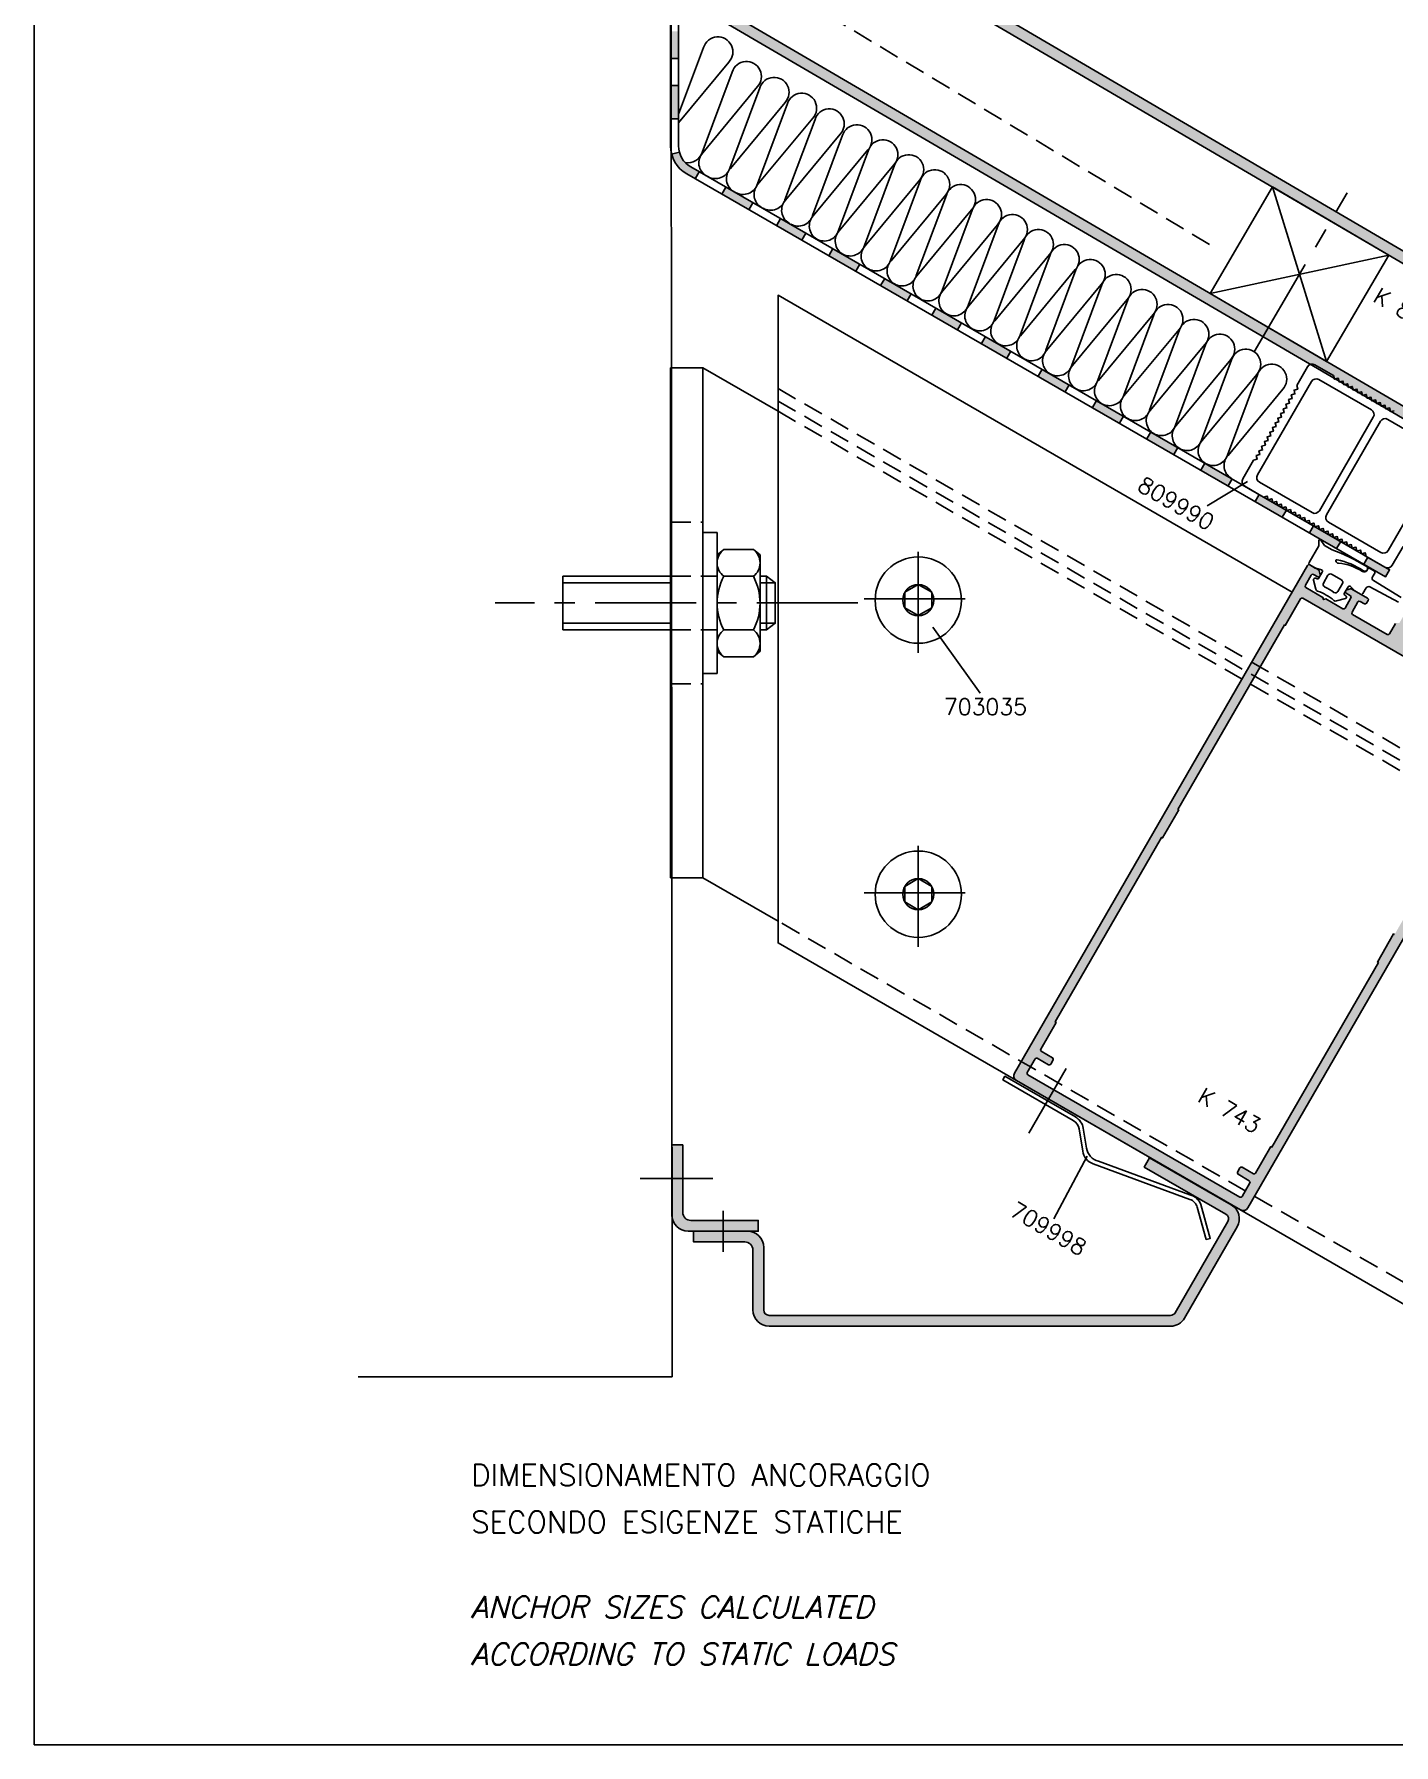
# Model space of a CAD drawing. Extents: x 0 to 4131, y -1600 to 527.
# Drawn here: x 230 to 356, y -1600 to -1441.4 of the extents above; entities that cross this region are included whole.
import ezdxf
from ezdxf.enums import TextEntityAlignment as Align

# ---------------------------------------------------------------- set-up
doc = ezdxf.new("R2010")
doc.units = 0
doc.header["$LTSCALE"] = 7.5
doc.header["$MEASUREMENT"] = 0
doc.linetypes.add('CENTER', pattern=[2, 1.25, -0.25, 0.25, -0.25])
doc.linetypes.add('HIDDEN', pattern=[0.375, 0.25, -0.125])
for name, color, linetype in [('ASSI', 1, 'CENTER'), ('FILL', 8, 'CONTINUOUS'), ('FINE', 7, 'CONTINUOUS'), ('GOMMA', 3, 'CONTINUOUS'), ('GROSSA', 4, 'CONTINUOUS'), ('MARCHIO', 7, 'CONTINUOUS'), ('MURO', 5, 'CONTINUOUS'), ('NASCOSTA', 7, 'HIDDEN'), ('QUOTE', 254, 'CONTINUOUS'), ('TESTO', 2, 'CONTINUOUS'), ('TRATTEGGI', 140, 'CONTINUOUS'), ('VITERIA', 40, 'CONTINUOUS')]:
    doc.layers.add(name, color=color, linetype=linetype)
doc.styles.add('INGLESE', font='ROMANS.SHX', dxfattribs={"oblique": 15, "height": 2})
doc.styles.get("Standard").update_dxf_attribs({"font": 'romans.shx'})

msp = doc.modelspace()

# ---------------------------------------------------------------- hatches: boundary and pattern name
at = {"layer": 'FILL'}
h = msp.add_hatch(color=256, dxfattribs=at)
h.dxf.hatch_style = 1
edge = h.paths.add_edge_path()
edge.add_arc((382.6025, -1478.8707), 2, 360, 420)
edge.add_line((383.6025, -1477.1387), (301.4682, -1429.0643))
edge.add_arc((302.4682, -1427.3323), 2, 180, 240, ccw=False)
edge.add_line((300.4682, -1427.3323), (300.4682, -1350.0596))
edge.add_arc((301.2182, -1350.0596), 0.75, 63.675469, 180, ccw=False)
edge.add_line((301.5508, -1349.3874), (310.2062, -1353.6698))
edge.add_line((310.2062, -1353.6698), (310.6497, -1352.7735))
edge.add_line((310.6497, -1352.7735), (301.6334, -1348.3126))
edge.add_arc((300.9682, -1349.657), 1.5, 63.675469, 180)
edge.add_line((299.4682, -1349.657), (299.4682, -1427.3323))
edge.add_arc((302.4682, -1427.3323), 3, 180, 240)
edge.add_line((300.9682, -1429.9303), (383.1025, -1478.0047))
edge.add_arc((382.6025, -1478.8707), 1, 0, 60, ccw=False)
edge.add_line((383.6025, -1478.8707), (383.6025, -1485.8707))
edge.add_line((383.6025, -1485.8707), (384.6025, -1485.8707))
edge.add_line((384.6025, -1485.8707), (384.6025, -1478.8707))
h = msp.add_hatch(color=256, dxfattribs=at)
h.dxf.hatch_style = 1
edge = h.paths.add_edge_path()
edge.add_line((289.7455, -1436.5336), (289.7455, -1401.6122))
edge.add_line((289.7455, -1401.6122), (290.7455, -1401.6122))
edge.add_line((290.7455, -1401.6122), (290.7455, -1436.5336))
edge.add_arc((291.9955, -1436.5336), 1.25, 180, 240)
edge.add_line((291.3705, -1437.6162), (362.3267, -1479.067))
edge.add_line((362.3267, -1479.067), (361.8267, -1479.933))
edge.add_line((361.8267, -1479.933), (290.8705, -1438.4822))
edge.add_arc((291.9955, -1436.5336), 2.25, 180, 240, ccw=False)
h = msp.add_hatch(color=256, dxfattribs=at)
h.dxf.hatch_style = 1
h.paths.add_polyline_path([(368.195, -1504.2672), (368.745, -1503.3145, 0.41421356), (368.69, -1503.1096), (368.3003, -1502.8846, -0.45178835), (368.2559, -1502.6639, -0.23202478), (368.3554, -1502.577), (368.7135, -1502.4811, -0.19891237), (368.8273, -1502.4961), (369.6396, -1502.965, -0.41421356), (369.6945, -1503.1699), (342.5195, -1550.2384, -0.41421356), (341.8365, -1550.4214), (321.0518, -1538.4214, -0.41421356), (320.8688, -1537.7384), (348.0438, -1490.6699, -0.41421356), (348.2487, -1490.615), (349.061, -1491.084, -0.19891237), (349.1308, -1491.175), (349.2268, -1491.5331, -0.23202478), (349.2013, -1491.6627, -0.45178835), (348.988, -1491.7346), (348.5983, -1491.5096, 0.41421356), (348.3934, -1491.5645), (347.8434, -1492.5172, 0.41421356), (347.8983, -1492.7221), (349.4794, -1493.635), (349.5337, -1493.8395), (349.7379, -1493.7842), (351.3191, -1494.6971, 0.41421356), (351.524, -1494.6422), (352.074, -1493.6895, 0.41421356), (352.0191, -1493.4846), (351.6293, -1493.2596, -0.45178835), (351.5849, -1493.0389, -0.23202478), (351.6845, -1492.952), (352.0425, -1492.8561, -0.19891237), (352.1564, -1492.8711), (353.6181, -1493.715, -0.41421356), (353.673, -1493.9199), (353.523, -1494.1797, -0.41421356), (353.3181, -1494.2346), (352.9284, -1494.0096, 0.41421356), (352.7235, -1494.0645), (352.1735, -1495.0172, 0.41421356), (352.2284, -1495.2221), (355.4327, -1497.0721, 0.41421356), (355.6376, -1497.0172), (356.1876, -1496.0645, -0.41421356), (356.3925, -1496.0096, 0.41421356), (356.5974, -1495.9547), (357.2965, -1494.7438, 0.41421356), (357.2416, -1494.5389, -0.41421356), (357.1867, -1494.3339), (357.8867, -1493.1215, -0.41421356), (358.0916, -1493.0666, 0.41421356), (358.2965, -1493.0117), (358.9965, -1491.7993, 0.41421356), (358.9416, -1491.5944, -0.41421356), (358.8867, -1491.3895), (359.9876, -1489.4827, -0.41421356), (360.1925, -1489.4278), (360.7016, -1489.7218, -0.19891237), (360.7715, -1489.8129), (360.8674, -1490.1709, -0.23202478), (360.8419, -1490.3006, -0.45178835), (360.6286, -1490.3725), (360.4121, -1490.2475, 0.41421356), (360.2072, -1490.3024), (359.9575, -1490.7349, 0.26794919), (359.9575, -1490.8849), (360.5348, -1491.8849, -0.26794919), (360.5348, -1492.0349), (357.5781, -1497.156, 1), (359.3102, -1498.156), (362.2669, -1493.0349, -0.26794919), (362.3968, -1492.9599), (363.5515, -1492.9599, 0.26794919), (363.6814, -1492.8849), (363.9311, -1492.4524, 0.41421356), (363.8762, -1492.2475), (363.6597, -1492.1225, -0.45178835), (363.6153, -1491.9018, -0.23202478), (363.7148, -1491.8149), (364.0729, -1491.7189, -0.19891237), (364.1867, -1491.7339), (364.6958, -1492.0278, -0.41421356), (364.7507, -1492.2327), (363.6499, -1494.1395, -0.41421356), (363.445, -1494.1944, 0.41421356), (363.2401, -1494.2493), (362.5401, -1495.4617, 0.41421356), (362.595, -1495.6666, -0.41421356), (362.6499, -1495.8715), (361.9499, -1497.0839, -0.41421356), (361.745, -1497.1389, 0.41421356), (361.5401, -1497.1938), (360.8409, -1498.4047, 0.41421356), (360.8958, -1498.6096, -0.41421356), (360.9507, -1498.8145), (360.4007, -1499.7672, 0.41421356), (360.4556, -1499.9721), (363.6599, -1501.8221, 0.41421356), (363.8648, -1501.7672), (364.4148, -1500.8145, 0.41421356), (364.3599, -1500.6096), (363.9702, -1500.3846, -0.41421356), (363.9153, -1500.1797), (364.0653, -1499.9199, -0.41421356), (364.2702, -1499.865), (365.7319, -1500.709, -0.19891237), (365.8018, -1500.8), (365.8978, -1501.1581, -0.23202478), (365.8723, -1501.2877, -0.45178835), (365.659, -1501.3596), (365.2692, -1501.1346, 0.41421356), (365.0643, -1501.1895), (364.5143, -1502.1422, 0.41421356), (364.5692, -1502.3471), (366.1504, -1503.26), (366.2046, -1503.4645), (366.4089, -1503.4092), (367.99, -1504.3221, 0.41421356)])
h.paths.add_polyline_path([(367.2735, -1505.0631), (347.6148, -1493.7131, 0.41421356), (347.4099, -1493.768), (345.9849, -1496.2362), (345.8983, -1496.1862), (336.0233, -1513.2902), (336.1099, -1513.3402), (334.6099, -1515.9382), (334.5233, -1515.8882), (324.6483, -1532.9923), (324.7349, -1533.0423), (323.3099, -1535.5104, 0.41421356), (323.3648, -1535.7153), (324.404, -1536.3153, -0.41421356), (324.4589, -1536.5202), (324.2339, -1536.9099, -0.41421356), (324.029, -1536.9648), (322.9898, -1536.3648, 0.41421356), (322.7849, -1536.4197), (322.0599, -1537.6755, 0.41421356), (322.1148, -1537.8804), (341.7735, -1549.2304, 0.41421356), (341.9784, -1549.1755), (342.7034, -1547.9197, 0.41421356), (342.6485, -1547.7148), (341.6093, -1547.1148, -0.41421356), (341.5544, -1546.9099), (341.7794, -1546.5202, -0.41421356), (341.9843, -1546.4653), (343.0235, -1547.0653, 0.41421356), (343.2284, -1547.0104), (344.6534, -1544.5423), (344.74, -1544.5923), (354.615, -1527.4882), (354.5284, -1527.4382), (356.0284, -1524.8402), (356.115, -1524.8902), (365.99, -1507.7862), (365.9034, -1507.7362), (367.3284, -1505.268, 0.41421356)], flags=16)
h = msp.add_hatch(color=256, dxfattribs=at)
h.dxf.hatch_style = 1
h.paths.add_polyline_path([(290.123, -1547.5171), (289.123, -1547.5171), (289.123, -1550.8921), (289.123, -1550.8929, 0.41405672), (290.623, -1552.3921), (291.1233, -1552.3921), (291.1233, -1552.3879), (293.8771, -1552.3878), (293.8771, -1551.3921), (290.873, -1551.3921, -0.41421356), (290.123, -1550.6421)])
h.paths.add_polyline_path([(290.123, -1544.3921), (289.123, -1544.3921), (289.123, -1547.5171), (290.123, -1547.5171)])
h.paths.add_polyline_path([(297.1307, -1551.3921), (293.8771, -1551.3921), (293.8771, -1552.3878), (296.131, -1552.3876), (297.1312, -1552.3921)])
h = msp.add_hatch(color=256, dxfattribs=at)
h.dxf.hatch_style = 1
h.paths.add_polyline_path([(293.8771, -1552.3921), (291.1233, -1552.3921), (291.1233, -1553.3879), (293.8771, -1553.3877)])
h.paths.add_polyline_path([(296.2466, -1552.3921), (293.8771, -1552.3921), (293.8771, -1553.3877), (295.881, -1553.3876, -0.41423188), (296.631, -1554.1376), (296.631, -1559.695, 0.41421356), (298.131, -1561.195), (335.3481, -1561.195, 0.26794919), (336.6472, -1560.445), (341.5263, -1551.9941, 0.41421356), (340.9773, -1549.945), (333.4104, -1545.5763), (332.9104, -1546.4424), (340.4773, -1550.8111, -0.41421356), (340.6603, -1551.4941), (335.7811, -1559.945, -0.26794919), (335.3481, -1560.195), (298.131, -1560.195, -0.41421356), (297.631, -1559.695), (297.631, -1553.8876, 0.3917904)])
at = {"layer": 'FINE'}
h = msp.add_hatch(color=256, dxfattribs=at)
h.paths.add_polyline_path([(289.7455, -1411.1777), (288.9955, -1411.1777), (288.9955, -1412.628), (289.7455, -1412.628)])
h.paths.add_polyline_path([(289.7455, -1412.628), (288.9955, -1412.628), (288.9955, -1413.6777), (289.7455, -1413.6777)])
h.paths.add_polyline_path([(289.7455, -1416.1777), (288.9955, -1416.1777), (288.9955, -1418.6777), (289.7455, -1418.6777)])
h.paths.add_polyline_path([(289.7455, -1421.1777), (288.9955, -1421.1777), (288.9955, -1423.6777), (289.7455, -1423.6777)])
h.paths.add_polyline_path([(289.7455, -1426.1777), (288.9955, -1426.1777), (288.9955, -1428.6777), (289.7455, -1428.6777)])
h.paths.add_polyline_path([(289.7455, -1431.1777), (288.9955, -1431.1777), (288.9955, -1433.6777), (289.7455, -1433.6777)])
h.paths.add_polyline_path([(289.7455, -1436.1777), (288.9955, -1436.1777), (288.9955, -1438.6777), (289.7455, -1438.6777)])
h.paths.add_polyline_path([(289.7455, -1441.1777), (288.9955, -1441.1777), (288.9955, -1443.6777), (289.7455, -1443.6777)])
h.paths.add_polyline_path([(289.7455, -1446.1777), (288.9955, -1446.1777), (288.9955, -1449.2896), (289.7455, -1449.2896)])
h.paths.add_polyline_path([(289.82, -1452.3605), (289.0948, -1452.5519, 0.19988727), (290.4955, -1454.3844), (291.2733, -1454.8321), (291.6474, -1454.1821), (290.8757, -1453.7379, -0.20058885)])
h = msp.add_hatch(color=256, dxfattribs=at)
h.paths.add_polyline_path([(296.6322, -1457.0555), (294.1287, -1455.6127), (293.7546, -1456.2627), (296.2581, -1457.7055)])
h.paths.add_polyline_path([(301.1633, -1460.5325), (301.5375, -1459.8825), (299.1982, -1458.5343), (298.8241, -1459.1843)])
h.paths.add_polyline_path([(304.029, -1461.3184), (303.6548, -1461.9684), (306.1516, -1463.4074), (306.5257, -1462.7573)])
h.paths.add_polyline_path([(308.8382, -1464.0901), (308.4641, -1464.7401), (310.9218, -1466.1565), (311.2959, -1465.5065)])
h.paths.add_polyline_path([(315.5868, -1468.845), (315.9609, -1468.195), (313.5832, -1466.8247), (313.2091, -1467.4747)])
h.paths.add_polyline_path([(318.1891, -1469.4792), (317.815, -1470.1292), (320.1623, -1471.482), (320.5364, -1470.832)])
h.paths.add_polyline_path([(323.4348, -1472.5024), (323.0607, -1473.1524), (325.578, -1474.6032), (325.9521, -1473.9532)])
h = msp.add_hatch(color=256, dxfattribs=at)
h.paths.add_polyline_path([(328.4694, -1475.4039), (328.0953, -1476.054), (330.6126, -1477.5047), (330.9867, -1476.8547)])
h.paths.add_polyline_path([(333.5041, -1478.3055), (333.1299, -1478.9555), (335.6472, -1480.4063), (336.0214, -1479.7563)])
h = msp.add_hatch(color=256, dxfattribs=at)
h.paths.add_polyline_path([(338.5387, -1481.207), (338.1646, -1481.8571), (340.6818, -1483.3078), (341.056, -1482.6578)])
h.paths.add_polyline_path([(345.7074, -1486.2042), (346.0905, -1485.5593), (345.7, -1485.3343), (345.6905, -1485.3368), (345.688, -1485.3273), (345.2665, -1485.0844), (345.2575, -1485.0868), (345.2551, -1485.0779), (344.833, -1484.8346), (344.8245, -1484.8368), (344.8222, -1484.8284), (344.3994, -1484.5847), (344.3915, -1484.5868), (344.3894, -1484.5789), (343.9659, -1484.3349), (343.9585, -1484.3368), (343.5707, -1484.113), (343.1991, -1484.7586)])
h.paths.add_polyline_path([(350.746, -1489.108), (351.1252, -1488.4609), (350.9025, -1488.3326), (350.8867, -1488.3368), (350.8824, -1488.321), (350.469, -1488.0827), (350.4537, -1488.0868), (350.4496, -1488.0715), (350.0355, -1487.8329), (350.0206, -1487.8368), (350.0167, -1487.8221), (349.6019, -1487.583), (349.5876, -1487.5868), (349.5838, -1487.5726), (349.1684, -1487.3332), (349.1546, -1487.3368), (349.1509, -1487.3231), (348.7348, -1487.0833), (348.7216, -1487.0868), (348.7181, -1487.0736), (348.6079, -1487.0101), (348.2337, -1487.6602)])
h.paths.add_polyline_path([(353.6357, -1489.924), (353.279, -1490.5678), (355.2833, -1491.723), (355.6583, -1491.0734), (355.3318, -1490.8852, -0.06261569), (355.2168, -1490.8368)])

# ---------------------------------------------------------------- linework, layer by layer
at = {"layer": 'ASSI'}
for p, q in [((343.0995, -1470.8682), (351.7233, -1456.1345)), ((311.9586, -1498.7776), (311.9586, -1488.7364)), ((306.3692, -1494.1555), (272.7392, -1494.1555)), ((306.938, -1493.757), (316.9792, -1493.757)), ((311.9586, -1526.0405), (311.9586, -1515.9993)), ((306.938, -1521.0199), (316.9792, -1521.0199)), ((322.2059, -1543.3053), (325.6734, -1537.2994)), ((292.9035, -1547.5171), (286.1874, -1547.5171)), ((293.8771, -1554.2896), (293.8771, -1550.4945))]:
    msp.add_line(p, q, dxfattribs=at)
at = {"layer": 'FILL'}
msp.add_line((278.9955, -1491.6555), (278.9955, -1496.6555), dxfattribs=at)
for points in [[(384.6025, -1478.8707, 0.26794919), (383.6025, -1477.1387), (301.4682, -1429.0643, -0.26794919), (300.4682, -1427.3323), (300.4682, -1350.0596, -0.55616163), (301.5508, -1349.3874), (310.2062, -1353.6698), (310.6497, -1352.7735), (301.6334, -1348.3126, 0.55616163), (299.4682, -1349.657), (299.4682, -1427.3323, 0.26794919), (300.9682, -1429.9303), (383.1025, -1478.0047, -0.26794919), (383.6025, -1478.8707), (383.6025, -1485.8707), (384.6025, -1485.8707)], [(289.123, -1550.8921), (289.123, -1544.3921), (290.123, -1544.3921), (290.123, -1550.6421, 0.41421356), (290.873, -1551.3921), (297.1307, -1551.3921), (297.1312, -1552.3921), (290.623, -1552.3921, -0.41421356)]]:
    msp.add_lwpolyline(points, format="xyb", close=True, dxfattribs=at)
at = {"layer": 'FINE'}
for p, q in [((339.0198, -1465.4656), (344.802, -1455.5869)), ((344.802, -1455.5869), (355.5899, -1461.9012)), ((344.802, -1455.5869), (349.8077, -1471.7799)), ((339.0198, -1465.4656), (355.5899, -1461.9012)), ((349.8077, -1471.7799), (355.5899, -1461.9012)), ((339.0198, -1465.4656), (349.8077, -1471.7799)), ((279.0224, -1492.2805), (288.9955, -1492.2805)), ((297.2937, -1492.2805), (298.7021, -1492.2805)), ((279.0224, -1496.0305), (288.9955, -1496.0305)), ((297.2937, -1496.0305), (298.7021, -1496.0305))]:
    msp.add_line(p, q, dxfattribs=at)
msp.add_lwpolyline([(377.9898, -1571.2946), (298.9682, -1525.6714), (298.9682, -1465.627), (346.6188, -1493.1381)], dxfattribs=at)
msp.add_lwpolyline([(338.6486, -1553.1618), (337.8158, -1550.1778, 0.24110735), (337.1358, -1549.441), (328.1645, -1546.143, -0.27052514), (327.2016, -1544.9767), (326.8653, -1542.9154, 0.22505949), (326.3297, -1542.1399), (319.7992, -1538.3696), (319.9992, -1538.0231), (326.5297, -1541.7935, -0.22505949), (327.2601, -1542.851), (327.5603, -1544.6913, 0.29673926), (328.6621, -1545.9012), (337.1434, -1549.019, -0.23792689), (338.157, -1549.9123), (339.0338, -1553.0542)], format="xyb", close=True, dxfattribs=at)
at = {"layer": 'GOMMA'}
for p, q in [((288.9955, -1443.6777), (289.7455, -1443.6777)), ((288.9955, -1446.1777), (289.7455, -1446.1777)), ((288.9955, -1449.2896), (289.7455, -1449.2896)), ((289.0948, -1452.5519), (289.82, -1452.3605)), ((291.6474, -1454.1821), (291.2733, -1454.8321)), ((294.1298, -1455.6108), (293.7556, -1456.2608)), ((296.6341, -1457.0522), (296.26, -1457.7022)), ((299.201, -1458.5295), (298.8268, -1459.1795)), ((301.541, -1459.8763), (301.1669, -1460.5264)), ((304.0333, -1461.3108), (303.6592, -1461.9608)), ((306.5309, -1462.7483), (306.1568, -1463.3983)), ((308.8442, -1464.0797), (308.4701, -1464.7297)), ((311.3027, -1465.4947), (310.9286, -1466.1447)), ((313.5907, -1466.8116), (313.2166, -1467.4616)), ((315.9692, -1468.1806), (315.5951, -1468.8306)), ((318.1982, -1469.4634), (317.8241, -1470.1135)), ((320.5462, -1470.8149), (320.1721, -1471.4649)), ((323.4456, -1472.4836), (323.0715, -1473.1336)), ((325.9638, -1473.9329), (325.5897, -1474.583)), ((328.4819, -1475.3823), (328.1014, -1476.0434)), ((331.0001, -1476.8316), (330.6191, -1477.4934)), ((333.5182, -1478.2809), (333.1369, -1478.9435)), ((336.0363, -1479.7302), (335.6546, -1480.3935)), ((338.5387, -1481.207), (338.1646, -1481.8571)), ((341.056, -1482.6578), (340.6818, -1483.3078)), ((343.5732, -1484.1086), (343.1991, -1484.7586)), ((346.0905, -1485.5593), (345.7074, -1486.2042)), ((348.6079, -1487.0101), (348.2337, -1487.6602)), ((351.1252, -1488.4609), (350.746, -1489.108)), ((353.6425, -1489.9117), (353.279, -1490.5678))]:
    msp.add_line(p, q, dxfattribs=at)
for points in [[(289.7455, -1451.7863, 0.26794919), (290.8705, -1453.7349), (355.6583, -1491.0734), (355.2833, -1491.723), (290.4955, -1454.3844, -0.26794919), (288.9955, -1451.7863), (288.9955, -1338.3755, 0.41421356), (288.7455, -1338.1255), (271.9955, -1338.1255), (271.9955, -1337.3755), (288.7455, -1337.3755, -0.41421356), (289.7455, -1338.3755)], [(349.1468, -1485.6003), (354.1468, -1476.94, 0.41421356), (353.9638, -1476.257), (349.0924, -1473.4445, 0.41421356), (348.4094, -1473.6275), (343.4094, -1482.2878, 0.41421356), (343.5924, -1482.9708), (348.4638, -1485.7833, 0.41421356)], [(360.5338, -1480.6275, 0.41421356), (360.3508, -1479.9445), (355.4794, -1477.132, 0.41421356), (354.7964, -1477.315), (349.7964, -1485.9753, 0.41421356), (349.9794, -1486.6583), (354.8508, -1489.4708, 0.41421356), (355.5338, -1489.2878)], [(349.9375, -1491.59, -0.41421356), (350.279, -1491.4985), (351.1883, -1492.0235, -0.41421356), (351.2798, -1492.365), (350.8604, -1493.0914, -0.44100912), (350.4998, -1493.1707, 0.04533687), (349.6297, -1492.6684, -0.44100912), (349.5181, -1492.3164)]]:
    msp.add_lwpolyline(points, format="xyb", close=True, dxfattribs=at)
for points in [[(356.0876, -1476.3285), (355.7461, -1476.42), (355.6546, -1476.0785), (355.3131, -1476.17), (355.2216, -1475.8285), (354.8801, -1475.92), (354.7886, -1475.5785), (354.4471, -1475.67), (354.3556, -1475.3285), (354.0141, -1475.42), (353.9226, -1475.0785), (353.5811, -1475.17), (353.4896, -1474.8285), (353.1481, -1474.92), (353.0565, -1474.5785), (352.715, -1474.67), (352.6235, -1474.3285), (352.282, -1474.42), (352.1905, -1474.0785), (351.849, -1474.17), (351.7575, -1473.8285), (351.416, -1473.92), (351.3245, -1473.5785), (350.983, -1473.67), (350.8915, -1473.3285), (350.55, -1473.42), (350.4585, -1473.0785), (348.7264, -1472.0785, 0.41421356), (348.0434, -1472.2615), (347.0434, -1473.9936), (347.1349, -1474.3351), (346.7934, -1474.4266), (346.8849, -1474.7681), (346.5434, -1474.8596), (346.6349, -1475.2011), (346.2934, -1475.2926), (346.3849, -1475.6341), (346.0434, -1475.7256), (346.1349, -1476.0671), (345.7934, -1476.1586), (345.8849, -1476.5001), (345.5434, -1476.5917), (345.6349, -1476.9332), (345.2934, -1477.0247), (345.3849, -1477.3662), (345.0434, -1477.4577), (345.1349, -1477.7992), (344.7934, -1477.8907), (344.8849, -1478.2322), (344.5434, -1478.3237), (344.6349, -1478.6652), (344.2934, -1478.7567), (344.3849, -1479.0982), (344.0434, -1479.1897), (344.1349, -1479.5312), (343.7934, -1479.6227), (343.8849, -1479.9642), (343.5434, -1480.0558), (343.6349, -1480.3973), (343.2934, -1480.4888), (343.3849, -1480.8303), (343.0434, -1480.9218), (342.0434, -1482.6538, 0.41421356), (342.2264, -1483.3368), (343.9585, -1484.3368), (344.3, -1484.2453), (344.3915, -1484.5868), (344.733, -1484.4953), (344.8245, -1484.8368), (345.166, -1484.7453), (345.2575, -1485.0868), (345.599, -1484.9953), (345.6905, -1485.3368), (346.032, -1485.2453), (346.1235, -1485.5868), (346.465, -1485.4953), (346.5565, -1485.8368), (346.8981, -1485.7453), (346.9896, -1486.0868), (347.3311, -1485.9953), (347.4226, -1486.3368), (347.7641, -1486.2453), (347.8556, -1486.5868), (348.1971, -1486.4953), (348.2886, -1486.8368), (348.6301, -1486.7453), (348.7216, -1487.0868), (349.0631, -1486.9953), (349.1546, -1487.3368), (349.4961, -1487.2453), (349.5876, -1487.5868), (349.9291, -1487.4953), (350.0206, -1487.8368), (350.3622, -1487.7453), (350.4537, -1488.0868), (350.7952, -1487.9953), (350.8867, -1488.3368), (351.2282, -1488.2453), (351.3197, -1488.5868), (351.6612, -1488.4953), (351.7527, -1488.8368), (352.0942, -1488.7453), (352.1857, -1489.0868), (352.5272, -1488.9953), (352.6187, -1489.3368), (352.9602, -1489.2453), (353.0517, -1489.5868), (353.3932, -1489.4953), (353.4847, -1489.8368), (355.2168, -1490.8368, 0.41421356), (355.8998, -1490.6538), (356.8998, -1488.9218)], [(356.7197, -1493.6583), (354.1546, -1492.0704, -0.4052433), (354.0697, -1491.7328), (354.2735, -1491.3799, 0.41421356), (354.2186, -1491.175), (353.8289, -1490.95, 0.41421356), (353.624, -1491.0049), (353.549, -1491.1348, -0.41421356), (353.1392, -1491.2446, 0.12867763), (350.9281, -1490.4685, -0.38653613), (350.6681, -1490.2552, -0.52267034), (350.7878, -1490.1429, -0.09779405), (353.2304, -1491.1788, 1.01146877), (353.4689, -1490.7393, 0.04380891), (350.3296, -1489.2183), (349.6304, -1488.8147), (349.2693, -1488.327, 0.71951495), (349.0889, -1488.3856), (349.0845, -1488.8675), (348.1938, -1490.4101, 0.41421356), (348.2487, -1490.615), (348.769, -1490.9154, 0.06554346), (348.8051, -1490.9304), (349.3268, -1491.0701, -0.49314543), (349.4179, -1491.29), (349.0735, -1491.8865, -0.38887873), (348.9446, -1491.9272), (348.8105, -1491.8646, 0.63707026), (348.6023, -1492.0394), (348.8275, -1492.8799, 0.2448502), (348.9836, -1493.0501, -0.08777723), (350.4923, -1493.9212, 0.2448502), (350.7178, -1493.9713), (351.5583, -1493.7461, 0.63707026), (351.6055, -1493.4783), (351.4843, -1493.3934, -0.38887873), (351.455, -1493.2615), (351.7994, -1492.665, -0.49314543), (352.0354, -1492.634), (352.4313, -1493.0298), (352.9686, -1493.34, 0.41421356), (353.1735, -1493.2851), (353.4773, -1492.7589, -0.4052433), (353.8121, -1492.6637), (356.4698, -1494.0911, 0.96973923)]]:
    msp.add_lwpolyline(points, format="xyb", dxfattribs=at)
at = {"layer": 'GROSSA'}
for p, q in [((298.9682, -1476.3878), (291.9955, -1472.3621)), ((293.3211, -1487.6205), (292.0704, -1487.6205)), ((293.3211, -1487.6205), (293.3211, -1500.6905)), ((278.9955, -1491.6555), (288.9955, -1491.6555)), ((293.9353, -1491.6824), (296.6719, -1491.6824)), ((297.8936, -1491.6555), (297.8936, -1496.6555)), ((278.9955, -1496.6555), (288.9955, -1496.6555)), ((293.9353, -1496.6566), (296.6719, -1496.6566)), ((293.3211, -1500.6905), (292.0704, -1500.6905)), ((298.9682, -1523.6507), (291.9955, -1519.625))]:
    msp.add_line(p, q, dxfattribs=at)
for points in [[(289.7455, -1436.5336), (289.7455, -1401.6122), (290.7455, -1401.6122), (290.7455, -1436.5336, 0.26794919), (291.3705, -1437.6162), (362.3267, -1479.067), (361.8267, -1479.933), (290.8705, -1438.4822, -0.26794919)], [(296.131, -1552.3876), (291.1233, -1552.3879), (291.1233, -1553.3879), (295.881, -1553.3876, -0.41421356), (296.631, -1554.1376), (296.631, -1559.695, 0.41421356), (298.131, -1561.195), (335.3481, -1561.195, 0.26794919), (336.6472, -1560.445), (341.5263, -1551.9941, 0.41421356), (340.9773, -1549.945), (333.4104, -1545.5763), (332.9104, -1546.4424), (340.4773, -1550.8111, -0.41421356), (340.6603, -1551.4941), (335.7811, -1559.945, -0.26794919), (335.3481, -1560.195), (298.131, -1560.195, -0.41421356), (297.631, -1559.695), (297.631, -1553.8876, 0.41421356)]]:
    msp.add_lwpolyline(points, format="xyb", close=True, dxfattribs=at)
msp.add_lwpolyline([(288.9955, -1519.625), (291.9955, -1519.625), (291.9955, -1472.3621), (288.9955, -1472.3621)], close=True, dxfattribs=at)
for points in [[(293.9353, -1489.1954, 0.49864183), (293.9353, -1491.6824, 0.25), (293.9353, -1496.6566, 0.49864183), (293.9353, -1499.1437)], [(296.6719, -1499.1437, 0.49864183), (296.6719, -1496.6566, 0.25), (296.6719, -1491.6824, 0.49864183), (296.6719, -1489.1954)], [(369.6945, -1503.1699), (342.5195, -1550.2384, -0.41421356), (341.8365, -1550.4214), (321.0518, -1538.4214, -0.41421356), (320.8688, -1537.7384), (348.0438, -1490.6699, -0.41421356), (348.2487, -1490.615), (349.061, -1491.084, -0.19891237), (349.1308, -1491.175), (349.2268, -1491.5331, -0.19891237), (349.2118, -1491.6469), (349.1929, -1491.6797, -0.41421356), (348.988, -1491.7346), (348.5983, -1491.5096, 0.41421356), (348.3934, -1491.5645), (347.8434, -1492.5172, 0.41421356), (347.8983, -1492.7221), (349.4794, -1493.635), (349.5337, -1493.8395), (349.7379, -1493.7842), (351.3191, -1494.6971, 0.41421356), (351.524, -1494.6422), (352.074, -1493.6895, 0.41421356), (352.0191, -1493.4846), (351.6293, -1493.2596, -0.41421356), (351.5744, -1493.0547), (351.5934, -1493.0219, -0.19891237), (351.6845, -1492.952), (352.0425, -1492.8561, -0.19891237), (352.1564, -1492.8711), (353.6181, -1493.715, -0.41421356), (353.673, -1493.9199), (353.523, -1494.1797, -0.41421356), (353.3181, -1494.2346), (352.9284, -1494.0096, 0.41421356), (352.7235, -1494.0645), (352.1735, -1495.0172, 0.41421356), (352.2284, -1495.2221), (355.4327, -1497.0721, 0.41421356), (355.6376, -1497.0172), (356.1876, -1496.0645, -0.41421356)], [(356.115, -1524.8902), (356.0284, -1524.8402), (354.5284, -1527.4382), (354.615, -1527.4882), (344.74, -1544.5923), (344.6534, -1544.5423), (343.2284, -1547.0104, -0.41421356), (343.0235, -1547.0653), (341.9843, -1546.4653, 0.41421356), (341.7794, -1546.5202), (341.5544, -1546.9099, 0.41421356), (341.6093, -1547.1148), (342.6485, -1547.7148, -0.41421356), (342.7034, -1547.9197), (341.9784, -1549.1755, -0.41421356), (341.7735, -1549.2304), (322.1148, -1537.8804, -0.41421356), (322.0599, -1537.6755), (322.7849, -1536.4197, -0.41421356), (322.9898, -1536.3648), (324.029, -1536.9648, 0.41421356), (324.2339, -1536.9099), (324.4589, -1536.5202, 0.41421356), (324.404, -1536.3153), (323.3648, -1535.7153, -0.41421356), (323.3099, -1535.5104), (324.7349, -1533.0423), (324.6483, -1532.9923), (334.5233, -1515.8882), (334.6099, -1515.9382), (336.1099, -1513.3402), (336.0233, -1513.2902), (345.8983, -1496.1862), (345.9849, -1496.2362), (347.4099, -1493.768, -0.41421356), (347.6148, -1493.7131), (367.2735, -1505.0631, -0.41421356)]]:
    msp.add_lwpolyline(points, format="xyb", dxfattribs=at)
for points in [[(293.3213, -1489.698), (293.9353, -1489.1954), (296.6719, -1489.1954), (297.2937, -1489.7044), (297.2937, -1498.6347), (296.6719, -1499.1437), (293.9353, -1499.1437), (293.3213, -1498.641)], [(297.2937, -1496.6555), (297.8936, -1496.6555), (298.7021, -1496.0305), (298.7021, -1492.2805), (297.8936, -1491.6555), (297.2937, -1491.6555)]]:
    msp.add_lwpolyline(points, dxfattribs=at)
at = {"layer": 'MARCHIO'}
msp.add_lwpolyline([(230, -1600), (440, -1600), (440, -1303), (230, -1303)], close=True, dxfattribs=at)
at = {"layer": 'MURO'}
for p, q in [((288.9955, -1338.1255), (289.131, -1565.8844)), ((289.131, -1565.8844), (260.0282, -1565.8844))]:
    msp.add_line(p, q, dxfattribs=at)
at = {"layer": 'NASCOSTA'}
for p, q in [((288.9955, -1486.6555), (291.9955, -1486.6555)), ((288.9955, -1491.6555), (293.3211, -1491.6555)), ((288.9955, -1496.6555), (293.3211, -1496.6555)), ((288.9955, -1501.6555), (291.9955, -1501.6555)), ((378.8765, -1569.7857), (298.9682, -1523.6507))]:
    msp.add_line(p, q, dxfattribs=at)
msp.add_lwpolyline([(302.4863, -1373.2661), (302.4863, -1360.1747, -0.54459551), (305.309, -1358.3517), (309.5595, -1360.27, 0.54459551), (312.3822, -1358.4471), (312.3822, -1347.8061, 0.41421356), (310.3822, -1345.8061), (296.8568, -1345.8061, 0.41421356), (294.8568, -1347.8061), (294.8568, -1432.743, 0.26794919), (296.3568, -1435.3411), (339.2072, -1461.0724)], format="xyb", dxfattribs=at)
for points in [[(298.9682, -1474.2872), (400.5859, -1532.9563)], [(298.9682, -1475.4419), (400.0859, -1533.8223)], [(298.9682, -1476.3878), (382.2352, -1524.462), (361.3675, -1559.677)]]:
    msp.add_lwpolyline(points, dxfattribs=at)
at = {"layer": 'QUOTE'}
for p, q in [((338.7379, -1485.138), (342.4764, -1482.9038)), ((317.6916, -1502.505), (313.3009, -1496.4035)), ((324.5224, -1551.2411), (327.6141, -1545.4244))]:
    msp.add_line(p, q, dxfattribs=at)
at = {"layer": 'TRATTEGGI'}
for points in [[(289.7455, -1448.8455), (292.0587, -1442.6589, -1.25), (294.4033, -1444.0126), (289.7455, -1449.6407)], [(290.3656, -1453.3374, 0.37581002), (291.9241, -1452.3829), (294.7083, -1444.9367, -1.25), (297.0529, -1446.2903), (291.9827, -1452.4167, 0.48062485), (292.309, -1454.5589)], [(292.4649, -1454.6356, 0.48062485), (294.4832, -1453.847), (297.2674, -1446.4008, -1.25), (299.612, -1447.7545), (294.5418, -1453.8809, 0.48062485), (294.8681, -1456.0231)], [(295.024, -1456.0997, 0.48062485), (297.0423, -1455.3112), (299.8264, -1447.865, -1.25), (302.1711, -1449.2186), (297.1009, -1455.345, 0.48062485), (297.4272, -1457.4872)], [(297.583, -1457.5639, 0.48062485), (299.6014, -1456.7753), (302.3855, -1449.3291, -1.25), (304.7301, -1450.6828), (299.66, -1456.8092, 0.48062485), (299.9863, -1458.9514)], [(300.1469, -1459.0307, 0.48062485), (302.1652, -1458.2422), (304.9493, -1450.796, -1.25), (307.2939, -1452.1497), (302.2238, -1458.276, 0.48062485), (302.5501, -1460.4182)], [(302.5501, -1460.4182, 0.48062485), (304.5684, -1459.6297), (307.3526, -1452.1835, -1.25), (309.6972, -1453.5372), (304.627, -1459.6635, 0.48062485), (304.9533, -1461.8057)], [(304.9533, -1461.8057, 0.48062485), (306.9716, -1461.0172), (309.7558, -1453.571, -1.25), (312.1004, -1454.9247), (307.0302, -1461.051, 0.48062485), (307.3565, -1463.1932)], [(307.3565, -1463.1932, 0.48062485), (309.3749, -1462.4047), (312.159, -1454.9585, -1.25), (314.5036, -1456.3122), (309.4335, -1462.4385, 0.48062485), (309.7597, -1464.5807)], [(309.7597, -1464.5807, 0.48062485), (311.7781, -1463.7922), (314.5622, -1456.346, -1.25), (316.9068, -1457.6997), (311.8367, -1463.826, 0.48062485), (312.163, -1465.9682)], [(312.163, -1465.9682, 0.48062485), (314.1813, -1465.1797), (316.9654, -1457.7335, -1.25), (319.3101, -1459.0872), (314.2399, -1465.2135, 0.48062485), (314.5662, -1467.3557)], [(314.5662, -1467.3557, 0.48062485), (316.5845, -1466.5672), (319.3687, -1459.121, -1.25), (321.7133, -1460.4747), (316.6431, -1466.601, 0.48062485), (316.9694, -1468.7432)], [(316.9694, -1468.7432, 0.48062485), (318.9877, -1467.9547), (321.7719, -1460.5085, -1.25), (324.1165, -1461.8622), (319.0464, -1467.9885, 0.48062485), (319.3726, -1470.1307)], [(319.3726, -1470.1307, 0.48062485), (321.391, -1469.3422), (324.1751, -1461.896, -1.25), (326.5197, -1463.2497), (321.4496, -1469.376, 0.48062485), (321.7758, -1471.5182)], [(321.7758, -1471.5182, 0.48062485), (323.7942, -1470.7297), (326.5783, -1463.2835, -1.25), (328.9229, -1464.6372), (323.8528, -1470.7635, 0.48062485), (324.1791, -1472.9057)], [(324.1791, -1472.9057, 0.48062485), (326.1974, -1472.1172), (328.9815, -1464.671, -1.25), (331.3262, -1466.0247), (326.256, -1472.151, 0.48062485), (326.5823, -1474.2932)], [(326.5823, -1474.2932, 0.48062485), (328.6006, -1473.5047), (331.3848, -1466.0585, -1.25), (333.7294, -1467.4122), (328.6592, -1473.5385, 0.48062485), (328.9855, -1475.6807)], [(328.9855, -1475.6807, 0.48062485), (331.0038, -1474.8922), (333.788, -1467.446, -1.25), (336.1326, -1468.7997), (331.0625, -1474.926, 0.48062485), (331.3887, -1477.0682)], [(331.3887, -1477.0682, 0.48062485), (333.4071, -1476.2797), (336.1912, -1468.8335, -1.25), (338.5358, -1470.1872), (333.4657, -1476.3135, 0.48062485), (333.7919, -1478.4557)], [(333.7919, -1478.4557, 0.48062485), (335.8103, -1477.6672), (338.5944, -1470.221, -1.25), (340.939, -1471.5747), (335.8689, -1477.701, 0.48062485), (336.1952, -1479.8432)], [(336.1952, -1479.8432, 0.48062485), (338.2135, -1479.0547), (340.9977, -1471.6085, -1.25), (343.3423, -1472.9622), (338.2721, -1479.0885, 0.48062485), (338.5984, -1481.2307)], [(338.5984, -1481.2307, 0.48062485), (340.6167, -1480.4422), (343.4009, -1472.996, -1.25), (345.7455, -1474.3497), (340.6753, -1480.476, 0.48062485), (341.0016, -1482.6182)]]:
    msp.add_lwpolyline(points, format="xyb", dxfattribs=at)
at = {"layer": 'VITERIA'}
for points in [[(310.7086, -1494.6095), (311.9586, -1495.3311), (313.2086, -1494.6095), (313.2086, -1493.1661), (311.9586, -1492.4444), (310.7086, -1493.1661)], [(310.7086, -1521.8724), (311.9586, -1522.5941), (313.2086, -1521.8724), (313.2086, -1520.429), (311.9586, -1519.7073), (310.7086, -1520.429)]]:
    msp.add_lwpolyline(points, close=True, dxfattribs=at)
for centre, radius in [((311.9586, -1493.8878), 4), ((311.9586, -1493.8878), 1.4434), ((311.9586, -1521.1507), 4), ((311.9586, -1521.1507), 1.4434)]:
    msp.add_circle(centre, radius, dxfattribs=at)

# ---------------------------------------------------------------- texts
at = {"layer": 'TESTO'}
for s, p in [('K 851', (357.0842, -1467.0429)), ('809990', (335.8605, -1484.9223)), ('K 743', (340.81, -1541.1995))]:
    msp.add_text(s, height=1.5, rotation=330, dxfattribs=at).set_placement(p, align=Align.MIDDLE)
for s, height, p in [('703035', 1.5, (314.3334, -1504.5218)), ('DIMENSIONAMENTO ANCORAGGIO', 2, (270.4996, -1575.9982)), ('SECONDO ESIGENZE STATICHE', 2, (270.4996, -1580.3524))]:
    msp.add_text(s, height=height, dxfattribs=at).set_placement(p)
msp.add_text('709998', height=1.5, rotation=330, dxfattribs=at).set_placement((320.3041, -1550.8799))
at = {"layer": 'TESTO', "style": 'INGLESE', "oblique": 15}
for s, p in [('ANCHOR SIZES CALCULATED ', (270.4996, -1588.2367)), ('ACCORDING TO STATIC LOADS', (270.4996, -1592.591))]:
    msp.add_text(s, height=2, dxfattribs=at).set_placement(p)

doc.saveas('drawing.dxf')
